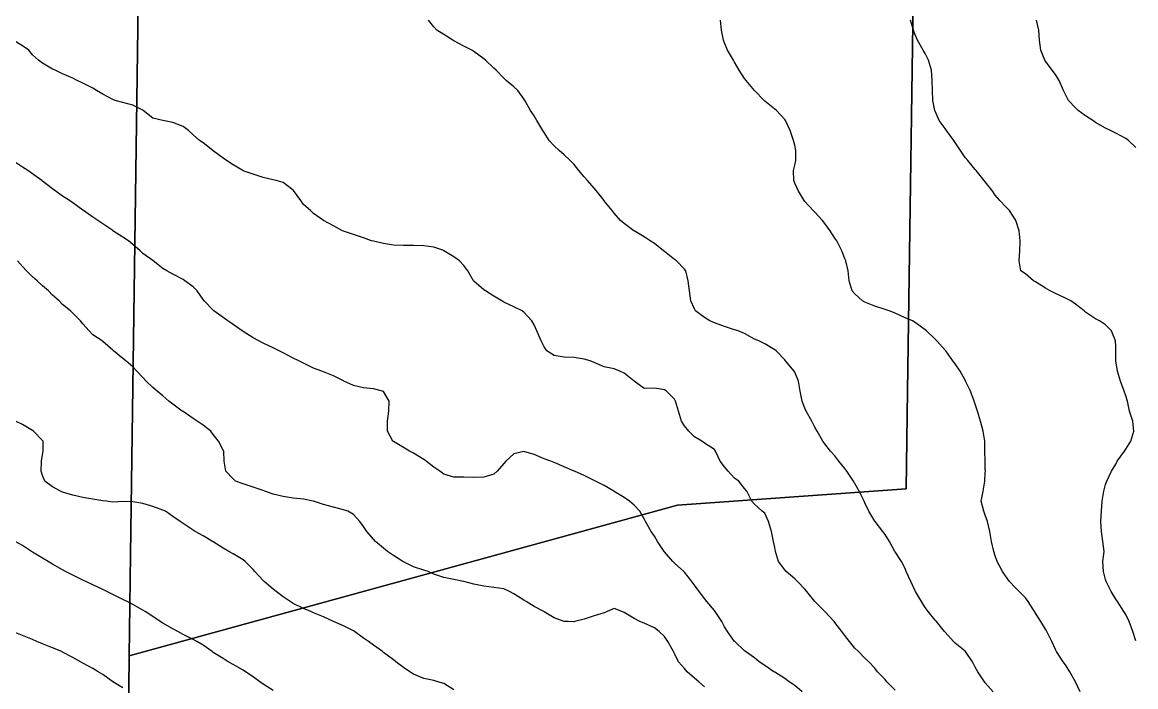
# Model space of a CAD drawing. Extents: x -729 to 771, y -779 to 721.
# Drawn here: x 405.7 to 770.9, y 111 to 329.1 of the extents above; entities that cross this region are included whole.
import ezdxf

# ---------------------------------------------------------------- set-up
doc = ezdxf.new("R2010")
doc.units = 0

msp = doc.modelspace()

# ---------------------------------------------------------------- linework, layer by layer
at = {"layer": 'CONTOURS'}
for points in [[(724.0707, 109.3617, 386.472), (721.5412, 112.3331, 386.472), (721.2703, 112.6512, 386.472), (719.0664, 115.9407, 386.472), (718.2518, 117.4786, 386.472), (717.3931, 119.2301, 386.472), (715.0844, 122.5196, 386.472), (714.9623, 122.6338, 386.472), (711.6728, 125.3004, 386.472), (711.0795, 125.8091, 386.472), (708.3833, 128.8702, 386.472), (708.1763, 129.0985, 386.472), (705.5032, 132.388, 386.472), (705.0939, 132.8974, 386.472), (702.7776, 135.6775, 386.472), (701.8044, 137.0288, 386.472), (700.569, 138.967, 386.472), (698.623, 142.2564, 386.472), (698.5149, 142.4571, 386.472), (697.0691, 145.5459, 386.472), (695.6391, 148.8354, 386.472), (695.2255, 149.7932, 386.472), (694.081, 152.1249, 386.472), (691.936, 155.2731, 386.472), (691.8463, 155.4143, 386.472), (690.0805, 158.7038, 386.472), (688.6465, 160.9802, 386.472), (687.9665, 161.9933, 386.472), (685.4113, 165.2828, 386.472), (685.357, 165.3566, 386.472), (683.3134, 168.5722, 386.472), (682.0676, 171.3224, 386.472), (681.8283, 171.8617, 386.472), (680.1905, 175.1512, 386.472), (678.7781, 177.6862, 386.472), (678.2786, 178.4407, 386.472), (676.1284, 181.7301, 386.472), (675.4886, 182.5762, 386.472), (673.5311, 185.0196, 386.472), (672.1991, 186.7333, 386.472), (670.7194, 188.3091, 386.472), (668.9097, 190.7045, 386.472), (668.2804, 191.5985, 386.472), (666.4295, 194.888, 386.472), (665.6202, 196.2438, 386.472), (664.6851, 198.1775, 386.472), (662.7459, 201.467, 386.472), (662.3307, 202.4456, 386.472), (661.4366, 204.7564, 386.472), (660.8208, 208.0459, 386.472), (660.2658, 211.3354, 386.472), (659.0412, 214.2058, 386.472), (658.879, 214.6249, 386.472), (656.03, 217.9143, 386.472), (655.7518, 218.2513, 386.472), (652.9983, 221.2038, 386.472), (652.4623, 221.5856, 386.472), (649.1728, 223.5352, 386.472), (647.3116, 224.4933, 386.472), (645.8833, 225.0957, 386.472), (642.5939, 226.9355, 386.472), (640.4644, 227.7828, 386.472), (639.3044, 228.1548, 386.472), (636.0149, 229.2121, 386.472), (632.7255, 230.4287, 386.472), (631.1355, 231.0722, 386.472), (629.436, 232.2109, 386.472), (626.4916, 234.3617, 386.472), (626.1465, 234.9782, 386.472), (624.9239, 237.6512, 386.472), (624.4645, 240.9407, 386.472), (624.1225, 244.2301, 386.472), (623.2827, 247.5196, 386.472), (622.857, 248.021, 386.472), (620.286, 250.8091, 386.472), (619.5676, 251.2637, 386.472), (616.2781, 253.8086, 386.472), (615.9461, 254.0985, 386.472), (612.9886, 256.4462, 386.472), (611.6262, 257.388, 386.472), (609.6991, 258.6985, 386.472), (606.4097, 260.5886, 386.472), (606.2485, 260.6775, 386.472), (603.1202, 262.9944, 386.472), (601.916, 263.967, 386.472), (599.8307, 266.4667, 386.472), (599.1802, 267.2564, 386.472), (596.5412, 270.4727, 386.472), (596.4837, 270.5459, 386.472), (593.8753, 273.8354, 386.472), (593.2518, 274.6562, 386.472), (591.0739, 277.1249, 386.472), (589.9623, 278.3517, 386.472), (588.1657, 280.4143, 386.472), (586.6728, 282.3674, 386.472), (585.3395, 283.7038, 386.472), (583.3833, 285.6061, 386.472), (581.7482, 286.9933, 386.472), (580.0939, 288.4774, 386.472), (578.5122, 290.2828, 386.472), (576.8044, 292.9104, 386.472), (576.4166, 293.5722, 386.472), (574.4896, 296.8617, 386.472), (573.5149, 298.3418, 386.472), (572.3383, 300.1512, 386.472), (570.5229, 303.4407, 386.472), (570.2255, 304.001, 386.472), (568.1754, 306.7301, 386.472), (566.936, 307.9058, 386.472), (564.4233, 310.0196, 386.472), (563.6465, 310.7396, 386.472), (561.0967, 313.3091, 386.472), (560.357, 314.0515, 386.472), (557.565, 316.5985, 386.472), (557.0676, 317.1049, 386.472), (553.7781, 319.5149, 386.472), (553.0876, 319.888, 386.472), (550.4886, 321.2101, 386.472), (547.1991, 322.9382, 386.472), (546.8825, 323.1775, 386.472), (543.9097, 325.0363, 386.472), (541.6305, 326.467, 386.472), (540.6202, 327.5607, 386.472), (538.9442, 329.7564, 386.472)], [(752.6101, 109.3617, 376.472), (751.1465, 112.645, 376.472), (751.1434, 112.6512, 376.472), (749.2897, 115.9407, 376.472), (747.857, 118.1656, 376.472), (747.1339, 119.2301, 376.472), (744.8603, 122.5196, 376.472), (744.5676, 123.1847, 376.472), (743.3125, 125.8091, 376.472), (741.7053, 129.0985, 376.472), (741.2781, 129.8657, 376.472), (739.7303, 132.388, 376.472), (737.9886, 135.1703, 376.472), (737.6786, 135.6775, 376.472), (735.6353, 138.967, 376.472), (734.6991, 140.1825, 376.472), (732.6229, 142.2564, 376.472), (731.4097, 143.5, 376.472), (729.5151, 145.5459, 376.472), (728.1202, 147.4226, 376.472), (727.2323, 148.8354, 376.472), (725.4757, 152.1249, 376.472), (724.8307, 153.9305, 376.472), (724.3272, 155.4143, 376.472), (723.5879, 158.7038, 376.472), (723.0203, 161.9933, 376.472), (722.2867, 165.2828, 376.472), (721.5412, 167.2698, 376.472), (721.0263, 168.5722, 376.472), (720.2021, 171.8617, 376.472), (720.8765, 175.1512, 376.472), (721.3854, 178.4407, 376.472), (721.5412, 181.2682, 376.472), (721.5708, 181.7301, 376.472), (721.5412, 182.537, 376.472), (721.451, 185.0196, 376.472), (721.39, 188.3091, 376.472), (721.423, 191.5985, 376.472), (720.8738, 194.888, 376.472), (719.9358, 198.1775, 376.472), (719.0134, 201.467, 376.472), (718.2518, 203.7234, 376.472), (717.9339, 204.7564, 376.472), (716.6444, 208.0459, 376.472), (715.0841, 211.3354, 376.472), (714.9623, 211.5748, 376.472), (713.2804, 214.6249, 376.472), (711.6728, 216.9441, 376.472), (710.861, 217.9143, 376.472), (708.5781, 221.2038, 376.472), (708.3833, 221.4182, 376.472), (705.6936, 224.4933, 376.472), (705.0939, 225.089, 376.472), (702.2314, 227.7828, 376.472), (701.8044, 228.1425, 376.472), (698.5149, 230.5659, 376.472), (697.6802, 231.0722, 376.472), (695.2255, 232.127, 376.472), (691.936, 233.5577, 376.472), (689.9893, 234.3617, 376.472), (688.6465, 234.8129, 376.472), (685.357, 235.8825, 376.472), (682.0676, 237.2143, 376.472), (681.2091, 237.6512, 376.472), (678.7781, 239.9752, 376.472), (677.8805, 240.9407, 376.472), (676.838, 244.2301, 376.472), (676.5407, 247.5196, 376.472), (675.7905, 250.8091, 376.472), (675.4886, 251.4845, 376.472), (674.4629, 254.0985, 376.472), (672.8045, 257.388, 376.472), (672.1991, 258.2336, 376.472), (670.6263, 260.6775, 376.472), (668.9097, 263.0495, 376.472), (668.186, 263.967, 376.472), (665.6202, 266.7714, 376.472), (665.0399, 267.2564, 376.472), (662.3307, 270.2544, 376.472), (662.1041, 270.5459, 376.472), (660.1189, 273.8354, 376.472), (659.0412, 276.2335, 376.472), (658.6925, 277.1249, 376.472), (658.5936, 280.4143, 376.472), (659.0412, 282.2046, 376.472), (659.4382, 283.7038, 376.472), (659.3966, 286.9933, 376.472), (659.0412, 288.6941, 376.472), (658.6715, 290.2828, 376.472), (657.4866, 293.5722, 376.472), (655.9643, 296.8617, 376.472), (655.7518, 297.2028, 376.472), (653.0912, 300.1512, 376.472), (652.4623, 300.5962, 376.472), (649.1728, 303.1834, 376.472), (648.9689, 303.4407, 376.472), (645.8833, 306.7114, 376.472), (645.8705, 306.7301, 376.472), (643.0845, 310.0196, 376.472), (642.5939, 310.6061, 376.472), (640.8084, 313.3091, 376.472), (639.3044, 316.0243, 376.472), (638.9074, 316.5985, 376.472), (637.0242, 319.888, 376.472), (636.0149, 322.37, 376.472), (635.6356, 323.1775, 376.472), (635.0334, 326.467, 376.472), (634.6989, 329.7564, 376.472)], [(770.8833, 126.0358, 366.472), (769.9693, 129.0985, 366.472), (768.7755, 132.388, 366.472), (767.5939, 134.7088, 366.472), (766.9865, 135.6775, 366.472), (764.8507, 138.967, 366.472), (764.3044, 139.776, 366.472), (762.8664, 142.2564, 366.472), (761.1987, 145.5459, 366.472), (761.0149, 146.2107, 366.472), (760.3251, 148.8354, 366.472), (760.107, 152.1249, 366.472), (760.5001, 155.4143, 366.472), (760.1279, 158.7038, 366.472), (759.614, 161.9933, 366.472), (759.4182, 165.2828, 366.472), (759.6011, 168.5722, 366.472), (759.8287, 171.8617, 366.472), (760.4096, 175.1512, 366.472), (761.0149, 177.3513, 366.472), (761.3574, 178.4407, 366.472), (762.9134, 181.7301, 366.472), (764.3044, 184.044, 366.472), (764.8127, 185.0196, 366.472), (767.2082, 188.3091, 366.472), (767.5939, 188.9575, 366.472), (769.2357, 191.5985, 366.472), (770.2814, 194.888, 366.472), (769.904, 198.1775, 366.472), (768.8403, 201.467, 366.472), (768.1814, 204.7564, 366.472), (767.5939, 206.5143, 366.472), (767.081, 208.0459, 366.472), (765.8877, 211.3354, 366.472), (764.9013, 214.6249, 366.472), (764.3222, 217.9143, 366.472), (764.3506, 221.2038, 366.472), (764.3044, 222.7188, 366.472), (764.242, 224.4933, 366.472), (762.9051, 227.7828, 366.472), (761.0149, 229.8095, 366.472), (759.021, 231.0722, 366.472), (757.7255, 231.7724, 366.472), (754.436, 233.889, 366.472), (753.953, 234.3617, 366.472), (751.1465, 236.5133, 366.472), (749.608, 237.6512, 366.472), (747.857, 238.5421, 366.472), (744.5676, 240.1051, 366.472), (742.799, 240.9407, 366.472), (741.2781, 241.8442, 366.472), (737.9886, 243.8598, 366.472), (737.3917, 244.2301, 366.472), (734.6991, 246.4818, 366.472), (733.2108, 247.5196, 366.472), (732.6111, 250.8091, 366.472), (732.9044, 254.0985, 366.472), (732.9489, 257.388, 366.472), (732.622, 260.6775, 366.472), (731.5817, 263.967, 366.472), (731.4097, 264.203, 366.472), (729.491, 267.2564, 366.472), (728.1202, 268.6002, 366.472), (726.2992, 270.5459, 366.472), (724.8307, 272.3629, 366.472), (723.7599, 273.8354, 366.472), (721.5412, 276.6903, 366.472), (721.165, 277.1249, 366.472), (718.5247, 280.4143, 366.472), (718.2518, 280.7323, 366.472), (715.7753, 283.7038, 366.472), (714.9623, 284.7212, 366.472), (713.4347, 286.9933, 366.472), (711.6728, 289.5736, 366.472), (711.2499, 290.2828, 366.472), (708.8447, 293.5722, 366.472), (708.3833, 294.2001, 366.472), (706.3774, 296.8617, 366.472), (705.0939, 299.9417, 366.472), (705.0071, 300.1512, 366.472), (704.3839, 303.4407, 366.472), (704.1897, 306.7301, 366.472), (704.0848, 310.0196, 366.472), (703.8546, 313.3091, 366.472), (702.9519, 316.5985, 366.472), (701.8044, 318.8454, 366.472), (701.2121, 319.888, 366.472), (699.25, 323.1775, 366.472), (698.5149, 324.9739, 366.472), (697.9414, 326.467, 366.472), (697.052, 329.7564, 366.472)], [(770.8833, 287.9346, 356.472), (768.5001, 290.2828, 356.472), (767.5939, 290.9384, 356.472), (764.3044, 292.6355, 356.472), (762.5736, 293.5722, 356.472), (761.0149, 294.2868, 356.472), (757.7255, 296.1924, 356.472), (756.8148, 296.8617, 356.472), (754.436, 298.3993, 356.472), (752.0504, 300.1512, 356.472), (751.1465, 301.0326, 356.472), (748.8845, 303.4407, 356.472), (747.857, 305.3167, 356.472), (747.1914, 306.7301, 356.472), (745.7729, 310.0196, 356.472), (744.5676, 311.916, 356.472), (743.5083, 313.3091, 356.472), (741.2781, 316.2776, 356.472), (741.0596, 316.5985, 356.472), (739.765, 319.888, 356.472), (739.3537, 323.1775, 356.472), (739.0953, 326.467, 356.472), (738.3638, 329.7564, 356.472)], [(691.936, 109.9028, 396.472), (689.2391, 112.6512, 396.472), (688.6465, 113.3516, 396.472), (686.2064, 115.9407, 396.472), (685.357, 117.0616, 396.472), (683.3771, 119.2301, 396.472), (682.0676, 120.3968, 396.472), (679.9879, 122.5196, 396.472), (678.7781, 123.6823, 396.472), (677.0469, 125.8091, 396.472), (675.4886, 127.8499, 396.472), (674.5001, 129.0985, 396.472), (672.1991, 132.0841, 396.472), (671.9365, 132.388, 396.472), (668.9123, 135.6775, 396.472), (668.9097, 135.6804, 396.472), (665.6202, 138.9615, 396.472), (665.6157, 138.967, 396.472), (662.9734, 142.2564, 396.472), (662.3307, 143.0491, 396.472), (659.9577, 145.5459, 396.472), (659.0412, 146.4174, 396.472), (656.2292, 148.8354, 396.472), (655.7518, 149.3283, 396.472), (653.6949, 152.1249, 396.472), (652.7148, 155.4143, 396.472), (652.4623, 156.6787, 396.472), (652.0645, 158.7038, 396.472), (651.3972, 161.9933, 396.472), (650.4103, 165.2828, 396.472), (649.1728, 168.0169, 396.472), (648.3048, 168.5722, 396.472), (645.8833, 170.9648, 396.472), (644.9099, 171.8617, 396.472), (643.3544, 175.1512, 396.472), (642.5939, 176.0631, 396.472), (640.7305, 178.4407, 396.472), (639.3044, 179.4389, 396.472), (637.2287, 181.7301, 396.472), (636.0149, 183.1499, 396.472), (634.609, 185.0196, 396.472), (632.9928, 188.3091, 396.472), (632.7255, 188.8117, 396.472), (629.436, 190.9721, 396.472), (628.5112, 191.5985, 396.472), (626.1465, 192.9903, 396.472), (624.3085, 194.888, 396.472), (622.857, 196.6033, 396.472), (621.8859, 198.1775, 396.472), (620.8832, 201.467, 396.472), (619.8894, 204.7564, 396.472), (619.5676, 205.3592, 396.472), (616.9261, 208.0459, 396.472), (616.2781, 208.4045, 396.472), (612.9886, 208.9556, 396.472), (609.6991, 208.8584, 396.472), (606.4097, 211.2832, 396.472), (606.3434, 211.3354, 396.472), (603.1202, 213.9262, 396.472), (601.7169, 214.6249, 396.472), (599.8307, 215.3278, 396.472), (596.5412, 216.0418, 396.472), (593.2518, 217.427, 396.472), (591.8927, 217.9143, 396.472), (589.9623, 218.5546, 396.472), (586.6728, 219.0143, 396.472), (583.3833, 219.1454, 396.472), (580.0939, 219.6702, 396.472), (577.7158, 221.2038, 396.472), (576.8044, 222.5474, 396.472), (575.8398, 224.4933, 396.472), (574.4724, 227.7828, 396.472), (573.5149, 229.8167, 396.472), (572.8136, 231.0722, 396.472), (570.2255, 233.9544, 396.472), (569.6719, 234.3617, 396.472), (566.936, 235.7287, 396.472), (563.6465, 237.2658, 396.472), (562.9462, 237.6512, 396.472), (560.357, 239.1934, 396.472), (557.5868, 240.9407, 396.472), (557.0676, 241.2928, 396.472), (553.7781, 244.1131, 396.472), (553.6549, 244.2301, 396.472), (551.7683, 247.5196, 396.472), (550.4886, 249.3046, 396.472), (549.0264, 250.8091, 396.472), (547.1991, 252.1085, 396.472), (543.9896, 254.0985, 396.472), (543.9097, 254.139, 396.472), (540.6202, 255.2421, 396.472), (537.3307, 255.735, 396.472), (534.0412, 255.8394, 396.472), (530.7518, 255.7831, 396.472), (527.4623, 255.8891, 396.472), (524.1728, 256.4776, 396.472), (520.8833, 257.2375, 396.472), (520.2496, 257.388, 396.472), (517.5939, 258.2832, 396.472), (514.3044, 259.416, 396.472), (511.0149, 260.5489, 396.472), (510.7076, 260.6775, 396.472), (507.7255, 262.2213, 396.472), (504.5016, 263.967, 396.472), (504.436, 264.005, 396.472), (501.1465, 266.3557, 396.472), (500.1826, 267.2564, 396.472), (497.857, 269.2965, 396.472), (496.9792, 270.5459, 396.472), (494.645, 273.8354, 396.472), (494.5676, 273.9557, 396.472), (491.2781, 276.4369, 396.472), (488.9097, 277.1249, 396.472), (487.9886, 277.3814, 396.472), (484.6991, 278.1109, 396.472), (481.4097, 279.175, 396.472), (478.1202, 280.3544, 396.472), (478.014, 280.4143, 396.472), (474.8307, 282.2605, 396.472), (472.6205, 283.7038, 396.472), (471.5412, 284.509, 396.472), (468.2518, 286.9236, 396.472), (468.1415, 286.9933, 396.472), (464.9623, 289.4706, 396.472), (463.7606, 290.2828, 396.472), (461.6728, 292.0808, 396.472), (460.17, 293.5722, 396.472), (458.3833, 294.875, 396.472), (455.0939, 296.2236, 396.472), (451.8044, 296.8582, 396.472), (451.7912, 296.8617, 396.472), (448.5149, 297.6158, 396.472), (445.338, 300.1512, 396.472), (445.2255, 300.2277, 396.472), (441.936, 301.8515, 396.472), (438.6465, 302.709, 396.472), (436.0909, 303.4407, 396.472), (435.357, 303.6784, 396.472), (432.0676, 305.5139, 396.472), (430.0007, 306.7301, 396.472), (428.7781, 307.4089, 396.472), (425.4886, 309.1165, 396.472), (423.6712, 310.0196, 396.472), (422.1991, 310.7051, 396.472), (418.9097, 312.1886, 396.472), (416.4955, 313.3091, 396.472), (415.6202, 313.7305, 396.472), (412.3307, 315.6889, 396.472), (411.0042, 316.5985, 396.472), (409.0412, 318.3971, 396.472), (407.8209, 319.888, 396.472), (405.7518, 321.3321, 396.472), (402.7043, 323.1775, 396.472)], [(661.4366, 109.3617, 406.472), (659.0412, 111.3686, 406.472), (657.183, 112.6512, 406.472), (655.7518, 113.6961, 406.472), (652.4623, 115.7745, 406.472), (652.1979, 115.9407, 406.472), (649.1728, 117.9418, 406.472), (647.3692, 119.2301, 406.472), (645.8833, 120.4753, 406.472), (642.9093, 122.5196, 406.472), (642.5939, 122.7813, 406.472), (639.3482, 125.8091, 406.472), (639.3044, 125.8588, 406.472), (636.9624, 129.0985, 406.472), (636.0149, 130.6617, 406.472), (635.0986, 132.388, 406.472), (632.9896, 135.6775, 406.472), (632.7255, 135.9806, 406.472), (630.2377, 138.967, 406.472), (629.436, 139.9819, 406.472), (627.6329, 142.2564, 406.472), (626.1465, 144.3298, 406.472), (625.2343, 145.5459, 406.472), (622.857, 148.5617, 406.472), (622.6317, 148.8354, 406.472), (619.5676, 151.5742, 406.472), (619.0226, 152.1249, 406.472), (616.2781, 155.304, 406.472), (616.2032, 155.4143, 406.472), (613.9923, 158.7038, 406.472), (612.9886, 160.3796, 406.472), (611.915, 161.9933, 406.472), (610.0527, 165.2828, 406.472), (609.6991, 166.066, 406.472), (608.2343, 168.5722, 406.472), (606.4097, 170.5992, 406.472), (604.8687, 171.8617, 406.472), (603.1202, 173.1226, 406.472), (599.8307, 175.0509, 406.472), (599.6483, 175.1512, 406.472), (596.5412, 177.0306, 406.472), (593.6683, 178.4407, 406.472), (593.2518, 178.6523, 406.472), (589.9623, 180.2791, 406.472), (586.8372, 181.7301, 406.472), (586.6728, 181.8056, 406.472), (583.3833, 183.1917, 406.472), (580.0939, 184.5827, 406.472), (579.0758, 185.0196, 406.472), (576.8044, 185.7552, 406.472), (573.5149, 187.2029, 406.472), (570.2255, 188.1555, 406.472), (566.936, 187.4037, 406.472), (564.261, 185.0196, 406.472), (563.6465, 184.2947, 406.472), (561.4755, 181.7301, 406.472), (560.357, 180.7332, 406.472), (557.0676, 179.7767, 406.472), (553.7781, 179.646, 406.472), (550.4886, 179.7655, 406.472), (547.1991, 179.7641, 406.472), (543.9097, 180.7362, 406.472), (542.6057, 181.7301, 406.472), (540.6202, 183.0196, 406.472), (538.1754, 185.0196, 406.472), (537.3307, 185.5499, 406.472), (534.0412, 187.6138, 406.472), (532.6906, 188.3091, 406.472), (530.7518, 189.5121, 406.472), (527.4623, 191.448, 406.472), (527.2098, 191.5985, 406.472), (525.4468, 194.888, 406.472), (525.4508, 198.1775, 406.472), (525.903, 201.467, 406.472), (525.9555, 204.7564, 406.472), (524.1728, 207.8604, 406.472), (523.8693, 208.0459, 406.472), (520.8833, 208.753, 406.472), (517.5939, 209.0977, 406.472), (514.3044, 209.8184, 406.472), (511.1616, 211.3354, 406.472), (511.0149, 211.4254, 406.472), (507.7255, 212.998, 406.472), (504.436, 214.3931, 406.472), (503.8755, 214.6249, 406.472), (501.1465, 215.5976, 406.472), (497.857, 217.1932, 406.472), (496.4257, 217.9143, 406.472), (494.5676, 218.8517, 406.472), (491.2781, 220.5383, 406.472), (489.8931, 221.2038, 406.472), (487.9886, 222.1785, 406.472), (484.6991, 223.7739, 406.472), (483.2111, 224.4933, 406.472), (481.4097, 225.4906, 406.472), (478.1202, 227.5627, 406.472), (477.8268, 227.7828, 406.472), (474.8307, 229.8906, 406.472), (473.1398, 231.0722, 406.472), (471.5412, 232.199, 406.472), (468.5094, 234.3617, 406.472), (468.2518, 234.5731, 406.472), (465.326, 237.6512, 406.472), (464.9623, 238.059, 406.472), (462.9804, 240.9407, 406.472), (461.6728, 242.2766, 406.472), (458.9803, 244.2301, 406.472), (458.3833, 244.6796, 406.472), (455.0939, 246.3644, 406.472), (453.1239, 247.5196, 406.472), (451.8044, 248.284, 406.472), (448.6144, 250.8091, 406.472), (448.5149, 250.8667, 406.472), (445.2255, 253.1888, 406.472), (444.3049, 254.0985, 406.472), (441.936, 256.1463, 406.472), (440.4559, 257.388, 406.472), (438.6465, 258.5976, 406.472), (435.4, 260.6775, 406.472), (435.357, 260.7068, 406.472), (432.0676, 262.9064, 406.472), (430.4077, 263.967, 406.472), (428.7781, 265.1078, 406.472), (425.7124, 267.2564, 406.472), (425.4886, 267.4363, 406.472), (422.1991, 269.8114, 406.472), (421.1422, 270.5459, 406.472), (418.9097, 272.0078, 406.472), (416.3537, 273.8354, 406.472), (415.6202, 274.3581, 406.472), (412.3307, 276.9437, 406.472), (412.0844, 277.1249, 406.472), (409.0412, 279.3546, 406.472), (407.4427, 280.4143, 406.472), (405.7518, 281.5588, 406.472), (402.4623, 283.6752, 406.472)], [(629.436, 111.0036, 416.472), (627.5624, 112.6512, 416.472), (626.1465, 113.8179, 416.472), (623.7919, 115.9407, 416.472), (622.857, 116.9386, 416.472), (620.9419, 119.2301, 416.472), (619.5676, 121.8932, 416.472), (619.2217, 122.5196, 416.472), (617.432, 125.8091, 416.472), (616.2781, 127.5005, 416.472), (614.6044, 129.0985, 416.472), (612.9886, 130.3008, 416.472), (609.6991, 131.8307, 416.472), (608.1866, 132.388, 416.472), (606.4097, 133.4294, 416.472), (603.1202, 135.4003, 416.472), (602.2982, 135.6775, 416.472), (599.8307, 136.7029, 416.472), (597.5036, 135.6775, 416.472), (596.5412, 135.2627, 416.472), (593.2518, 134.2968, 416.472), (589.9623, 133.1886, 416.472), (586.9506, 132.388, 416.472), (586.6728, 132.3362, 416.472), (584.6943, 132.388, 416.472), (583.3833, 132.4221, 416.472), (580.0939, 133.6286, 416.472), (576.8044, 135.6103, 416.472), (576.6987, 135.6775, 416.472), (573.5149, 137.3914, 416.472), (570.911, 138.967, 416.472), (570.2255, 139.3729, 416.472), (566.936, 141.4889, 416.472), (565.5103, 142.2564, 416.472), (563.6465, 143.108, 416.472), (560.357, 143.5883, 416.472), (557.0676, 144.0662, 416.472), (553.7781, 144.6909, 416.472), (550.4886, 145.5169, 416.472), (550.3825, 145.5459, 416.472), (547.1991, 146.1677, 416.472), (543.9097, 146.8831, 416.472), (540.6202, 147.9812, 416.472), (538.7802, 148.8354, 416.472), (537.3307, 149.2689, 416.472), (534.0412, 150.3911, 416.472), (530.7518, 151.9875, 416.472), (530.4974, 152.1249, 416.472), (527.4623, 154.0396, 416.472), (525.4887, 155.4143, 416.472), (524.1728, 156.5378, 416.472), (521.5654, 158.7038, 416.472), (520.8833, 159.4553, 416.472), (518.6565, 161.9933, 416.472), (517.5939, 163.5867, 416.472), (516.4231, 165.2828, 416.472), (514.3044, 167.5811, 416.472), (512.3937, 168.5722, 416.472), (511.0149, 169.0795, 416.472), (507.7255, 169.9483, 416.472), (504.436, 170.8304, 416.472), (501.1465, 171.8571, 416.472), (501.1304, 171.8617, 416.472), (497.857, 172.5754, 416.472), (494.5676, 172.916, 416.472), (491.2781, 173.3911, 416.472), (487.9886, 174.2082, 416.472), (485.2486, 175.1512, 416.472), (484.6991, 175.3642, 416.472), (481.4097, 176.54, 416.472), (478.1202, 177.5957, 416.472), (475.5564, 178.4407, 416.472), (474.8307, 179.2009, 416.472), (472.4046, 181.7301, 416.472), (471.9359, 185.0196, 416.472), (471.7234, 188.3091, 416.472), (471.5412, 188.6945, 416.472), (470.0498, 191.5985, 416.472), (468.2518, 193.7905, 416.472), (467.5366, 194.888, 416.472), (464.9623, 196.831, 416.472), (463.0537, 198.1775, 416.472), (461.6728, 199.0478, 416.472), (458.3833, 201.3037, 416.472), (458.1494, 201.467, 416.472), (455.0939, 203.7937, 416.472), (453.7717, 204.7564, 416.472), (451.8044, 206.4484, 416.472), (449.8724, 208.0459, 416.472), (448.5149, 209.1659, 416.472), (446.3326, 211.3354, 416.472), (445.2255, 212.4484, 416.472), (443.2857, 214.6249, 416.472), (441.936, 216.0293, 416.472), (439.5795, 217.9143, 416.472), (438.6465, 218.7795, 416.472), (435.5852, 221.2038, 416.472), (435.357, 221.4444, 416.472), (432.0676, 224.3217, 416.472), (431.8352, 224.4933, 416.472), (428.7781, 226.4462, 416.472), (427.6138, 227.7828, 416.472), (425.4886, 230.1284, 416.472), (424.7209, 231.0722, 416.472), (422.1991, 233.6371, 416.472), (421.4575, 234.3617, 416.472), (418.9097, 236.4932, 416.472), (417.8062, 237.6512, 416.472), (415.6202, 239.5146, 416.472), (414.2141, 240.9407, 416.472), (412.3307, 242.6143, 416.472), (410.5385, 244.2301, 416.472), (409.0412, 245.538, 416.472), (407.0963, 247.5196, 416.472), (405.7518, 248.9343, 416.472), (404.0659, 250.8091, 416.472)], [(547.1991, 110.0204, 426.472), (543.9097, 112.0205, 426.472), (541.9976, 112.6512, 426.472), (540.6202, 113.0308, 426.472), (537.3307, 113.6885, 426.472), (534.0412, 115.0815, 426.472), (532.8177, 115.9407, 426.472), (530.7518, 117.3092, 426.472), (528.209, 119.2301, 426.472), (527.4623, 119.8056, 426.472), (524.1728, 122.2717, 426.472), (523.8372, 122.5196, 426.472), (520.8833, 124.6695, 426.472), (519.2749, 125.8091, 426.472), (517.5939, 126.9909, 426.472), (514.5891, 129.0985, 426.472), (514.3044, 129.3179, 426.472), (511.0149, 131.024, 426.472), (507.749, 132.388, 426.472), (507.7255, 132.3977, 426.472), (504.436, 133.9136, 426.472), (501.1465, 135.3143, 426.472), (500.2911, 135.6775, 426.472), (497.857, 136.6594, 426.472), (494.5676, 138.3412, 426.472), (493.5078, 138.967, 426.472), (491.2781, 140.5185, 426.472), (488.9723, 142.2564, 426.472), (487.9886, 142.9854, 426.472), (485.0094, 145.5459, 426.472), (484.6991, 145.8396, 426.472), (481.9617, 148.8354, 426.472), (481.4097, 149.5076, 426.472), (478.8092, 152.1249, 426.472), (478.1202, 152.6098, 426.472), (474.8307, 154.5909, 426.472), (473.4273, 155.4143, 426.472), (471.5412, 156.4576, 426.472), (468.2518, 158.5787, 426.472), (468.0436, 158.7038, 426.472), (464.9623, 160.5017, 426.472), (462.384, 161.9933, 426.472), (461.6728, 162.4033, 426.472), (458.3833, 164.6129, 426.472), (457.4956, 165.2828, 426.472), (455.0939, 166.8668, 426.472), (452.6244, 168.5722, 426.472), (451.8044, 168.9907, 426.472), (448.5149, 170.205, 426.472), (445.2255, 171.1677, 426.472), (441.936, 171.7246, 426.472), (438.6465, 171.8311, 426.472), (435.357, 171.6346, 426.472), (433.2344, 171.8617, 426.472), (432.0676, 171.9813, 426.472), (428.7781, 172.5182, 426.472), (425.4886, 173.1016, 426.472), (422.1991, 173.8632, 426.472), (418.9097, 174.9154, 426.472), (418.2152, 175.1512, 426.472), (415.6202, 176.6467, 426.472), (413.0451, 178.4407, 426.472), (412.3307, 180.3722, 426.472), (411.8105, 181.7301, 426.472), (411.9703, 185.0196, 426.472), (412.3307, 187.0741, 426.472), (412.5292, 188.3091, 426.472), (412.5257, 191.5985, 426.472), (412.3307, 191.7948, 426.472), (409.3347, 194.888, 426.472), (409.0412, 195.0909, 426.472), (405.7518, 197.0644, 426.472), (403.4627, 198.1775, 426.472)], [(487.9886, 109.7898, 436.472), (484.6991, 111.8869, 436.472), (483.6221, 112.6512, 436.472), (481.4097, 114.2199, 436.472), (478.8891, 115.9407, 436.472), (478.1202, 116.4428, 436.472), (474.8307, 118.344, 436.472), (473.1798, 119.2301, 436.472), (471.5412, 120.2266, 436.472), (468.2518, 122.2853, 436.472), (467.9264, 122.5196, 436.472), (464.9623, 124.596, 436.472), (462.8906, 125.8091, 436.472), (461.6728, 126.4891, 436.472), (458.3833, 128.178, 436.472), (456.683, 129.0985, 436.472), (455.0939, 129.9734, 436.472), (451.8044, 131.886, 436.472), (450.9394, 132.388, 436.472), (448.5149, 134.0785, 436.472), (445.9762, 135.6775, 436.472), (445.2255, 136.1706, 436.472), (441.936, 138.0222, 436.472), (440.1089, 138.967, 436.472), (438.6465, 139.67, 436.472), (435.357, 141.3277, 436.472), (433.4478, 142.2564, 436.472), (432.0676, 142.906, 436.472), (428.7781, 144.4886, 436.472), (426.4899, 145.5459, 436.472), (425.4886, 146.0286, 436.472), (422.1991, 147.6018, 436.472), (419.7896, 148.8354, 436.472), (418.9097, 149.3288, 436.472), (415.6202, 151.2427, 436.472), (414.1274, 152.1249, 436.472), (412.3307, 153.2094, 436.472), (409.0412, 155.2133, 436.472), (408.7191, 155.4143, 436.472), (405.7518, 157.3074, 436.472), (403.3297, 158.7038, 436.472)], [(438.6465, 110.6519, 446.472), (435.357, 112.6305, 446.472), (435.3276, 112.6512, 446.472), (432.0676, 115.0755, 446.472), (430.5901, 115.9407, 446.472), (428.7781, 116.9797, 446.472), (425.4886, 118.7967, 446.472), (424.768, 119.2301, 446.472), (422.1991, 120.6398, 446.472), (418.9097, 122.4068, 446.472), (418.6524, 122.5196, 446.472), (415.6202, 123.721, 446.472), (412.3307, 125.0375, 446.472), (410.4773, 125.8091, 446.472), (409.0412, 126.4659, 446.472), (405.7518, 127.8265, 446.472), (402.4698, 129.0985, 446.472)]]:
    msp.add_polyline3d(points, dxfattribs=at)
at = {"layer": 'PARCELS'}
for points in [[(695.5406, 175.9144, 382.6677), (620.6181, 170.6075, 401.9386), (440.7419, 121.1638, 441.7505), (441.2043, 154.4185, 431.992), (443.7164, 334.9813, 388.8843), (446.8519, 560.3468, 364.6805), (701.0903, 554.5224, 318.1201), (696.0107, 208.0034, 380.8448), (695.5406, 175.9144, 382.6677)], [(695.5406, 175.9144, 382.6677), (696.0107, 208.0034, 380.8448), (701.0903, 554.5224, 318.1201), (446.8519, 560.3468, 364.6805)], [(443.7164, 334.9813, 388.8843), (441.2043, 154.4185, 431.992), (440.7419, 121.1638, 441.7505), (440.3559, 88.5738, 453.1305), (433.5435, -486.4852, 491.4064), (388.8977, -480.7023, 507.2759), (356.7177, -476.5346, 517.7943), (324.8154, -472.4002, 526.4974), (108.8107, -444.4197, 451.9422), (-390.4601, -379.7509, 270.9095), (-390.0732, 54.7049, 154.9027), (-383.8169, 64.031, 155.5624), (-389.9981, 138.5055, 130.9682), (-389.7234, 448.0735, 166.4293), (443.7164, 334.9813, 388.8843)], [(433.5435, -486.4852, 491.4064), (440.3559, 88.5738, 453.1305), (440.7419, 121.1638, 441.7505), (620.6181, 170.6075, 401.9386), (695.5406, 175.9144, 382.6677)]]:
    msp.add_polyline3d(points, dxfattribs=at)

doc.saveas('drawing.dxf')
